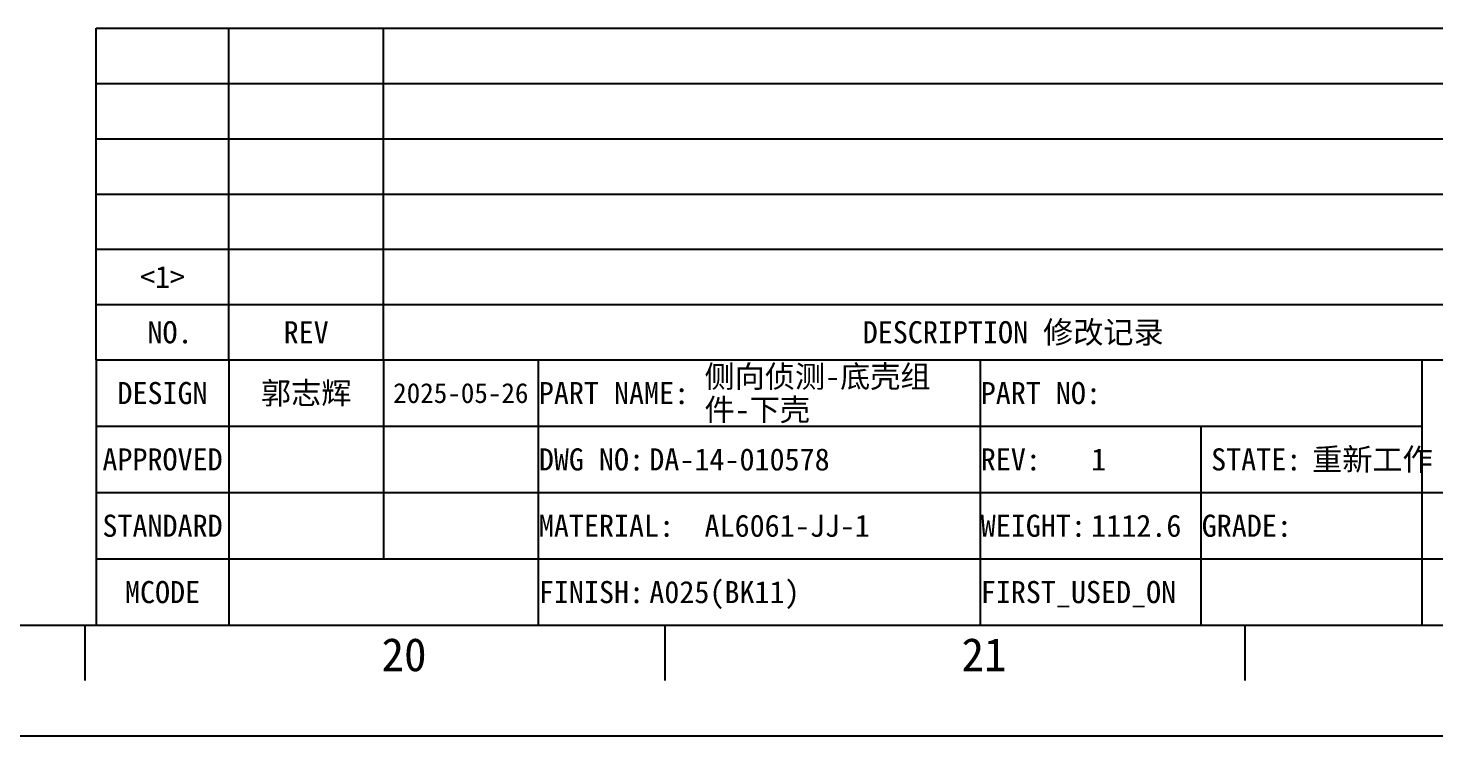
# Model space of a CAD drawing. Header units: millimetres. Extents: x 0 to 1189, y 0 to 841.
# Drawn here: x 992.8 to 1120.2, y 0 to 64 of the extents above; entities that cross this region are included whole.
import ezdxf
from ezdxf.enums import TextEntityAlignment as Align

# ---------------------------------------------------------------- set-up
doc = ezdxf.new("R2010")
doc.units = ezdxf.units.MM
doc.header["$LTSCALE"] = 65.395
doc.layers.get('0').update_dxf_attribs({"linetype": 'CONTINUOUS'})
doc.layers.add('50_ALL_DETAILS', color=7, linetype='CONTINUOUS')
doc.styles.get("Standard").update_dxf_attribs({"font": 'simfang.ttf'})
doc.styles.add('TEXTSTYLE_4', font='simfang.ttf')
doc.styles.add('TEXTSTYLE_6', font='simfang.ttf')

msp = doc.modelspace()

# ---------------------------------------------------------------- linework, layer by layer
at = {"color": 7}
for p, q in [((999, 34), (999, 64)), ((999, 64), (1179, 64)), ((1011, 34), (1011, 64)), ((1025, 34), (1025, 64)), ((999, 59), (1179, 59)), ((999, 54), (1179, 54)), ((999, 49), (1179, 49)), ((999, 44), (1179, 44)), ((999, 39), (1179, 39)), ((999, 34), (1179, 34)), ((999, 34), (999, 10)), ((999, 34), (1179, 34)), ((1011, 34), (1011, 10)), ((1025, 34), (1025, 16)), ((1039, 34), (1039, 10)), ((1079, 34), (1079, 10)), ((1119, 34), (1119, 10)), ((999, 28), (1119, 28)), ((1099, 28), (1099, 10)), ((999, 22), (1179, 22)), ((999, 16), (1179, 16)), ((25, 10), (1179, 10)), ((998, 5), (998, 10)), ((999, 10), (1179, 10)), ((1050.5, 5), (1050.5, 10)), ((1103, 5), (1103, 10)), ((0, 0), (1189, 0))]:
    msp.add_line(p, q, dxfattribs=at)

# ---------------------------------------------------------------- texts
at = {"color": 3, "style": 'TEXTSTYLE_4'}
for s, p in [('20', (1024.819, 5.847)), ('21', (1077.319, 5.847))]:
    msp.add_text(s, height=3, dxfattribs=at).set_placement(p)
at = {"layer": '50_ALL_DETAILS', "color": 3}
for s, p in [(' <1> ', (1005, 40.5)), (' NO.', (1005, 35.5)), ('DESCRIPTION 修改记录', (1082, 35.5)), ('DESIGN', (1005, 30)), ('APPROVED', (1005, 24)), ('STATE:', (1104, 24)), ('STANDARD', (1005, 18)), ('MCODE', (1005, 12))]:
    msp.add_text(s, height=2, dxfattribs=at).set_placement(p, align=Align.CENTER)
at = {"layer": '50_ALL_DETAILS', "color": 3, "style": 'TEXTSTYLE_6'}
msp.add_text('REV', height=2, dxfattribs=at).set_placement((1018, 35.5), align=Align.CENTER)
at = {"layer": '50_ALL_DETAILS', "color": 7}
for s, p in [('侧向侦测-底壳组', (1054.063, 31.5)), ('件-下壳', (1054.063, 28.5)), ('DA-14-010578', (1049.063, 24)), ('1', (1089.063, 24)), ('重新工作', (1109.063, 24)), ('AL6061-JJ-1', (1054.063, 18)), ('1112.6', (1089.063, 18)), ('A025(BK11)', (1049.063, 12))]:
    msp.add_text(s, height=2, dxfattribs=at).set_placement(p)
for s, height, p in [('郭志辉', 2, (1018, 30)), ('2025-05-26', 1.8, (1032, 30.1))]:
    msp.add_text(s, height=height, dxfattribs=at).set_placement(p, align=Align.CENTER)
at = {"layer": '50_ALL_DETAILS', "color": 3}
for s, p in [('PART NAME:', (1039.063, 30)), ('PART NO:', (1079.063, 30)), ('DWG NO:', (1039.063, 24)), ('REV:', (1079.063, 24)), ('MATERIAL:', (1039.063, 18)), ('WEIGHT:', (1079.063, 18)), ('GRADE:', (1099.063, 18)), ('FINISH:', (1039.063, 12)), ('FIRST_USED_ON ', (1079.063, 12))]:
    msp.add_text(s, height=2, dxfattribs=at).set_placement(p)

doc.saveas('drawing.dxf')
